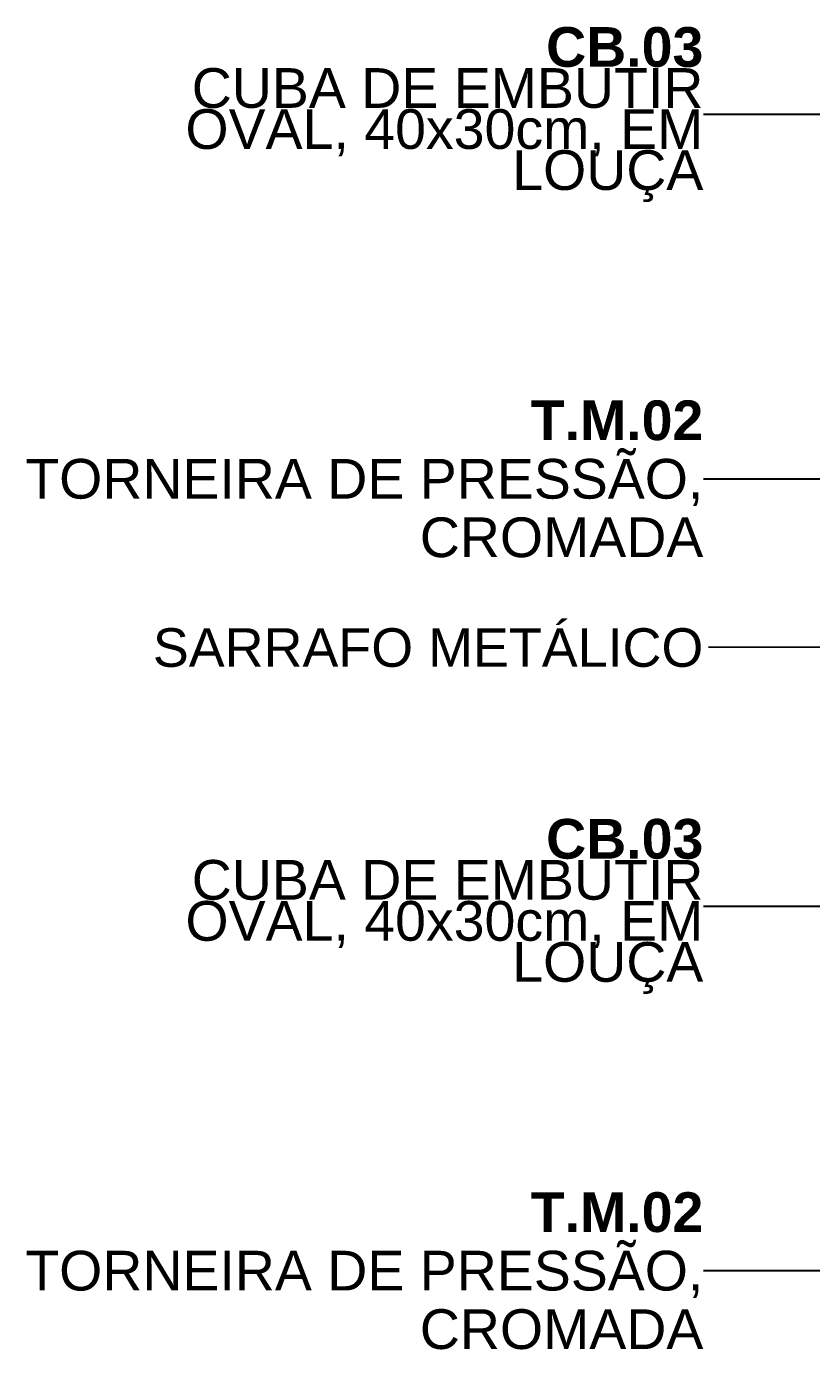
# Model space of a CAD drawing. Header units: metres. Extents: x -1.1 to 45.1, y -1 to 1.8.
# Drawn here: x 21.516 to 22.127, y -0.68 to 0.35 of the extents above; entities that cross this region are included whole.
import ezdxf

# ---------------------------------------------------------------- set-up
doc = ezdxf.new("R2010")
doc.units = ezdxf.units.M
doc.header["$MEASUREMENT"] = 0
doc.layers.add('COTAS DETALHAMENTO.EXEC_Caneta_No__1', color=7, linetype='Continuous', lineweight=40)
doc.layers.add('COTAS DETALHAMENTO.EXEC_Caneta_No__99', color=7, linetype='Continuous', lineweight=20)
doc.layers.add('COTAS DETALHAMENTO.EXEC_Caneta_No__27', color=7, linetype='Continuous', lineweight=0, true_color=0xbd2d17)
doc.styles.add('GENERATED_STYLE_1', font='arial.ttf')
doc.styles.add('GENERATED_STYLE_2', font='arial.ttf')
doc.dimstyles.new('GENERATED_STYLE__20', dxfattribs={"dimtxt": 0.18, "dimasz": 0.03648, "dimexe": 0.18, "dimexo": 0.0625, "dimgap": 0, "dimtad": 0, "dimtih": 1, "dimtoh": 1, "dimdec": 4, "dimzin": 0, "dimdsep": 46, "dimcen": 0.09, "dimadec": 0, "dimazin": 0, "dimtfac": 1, "dimtdec": 4, "dimtmove": 0, "dimatfit": 3, "dimldrblk": 'ARROWHEAD_11', "dimfxl": 0, "dimtolj": 1, "dimtzin": 0, "dimarcsym": 0})

# ---------------------------------------------------------------- blocks, each defined once
blk = doc.blocks.new('ARROWHEAD_11')
at = {"color": 0, "linetype": 'Continuous', "lineweight": 0}
blk.add_line((0, 0), (-1, 0), dxfattribs=at)
at = {"color": 0, "linetype": 'Continuous', "lineweight": 0, "const_width": 0.25, "flags": 128}
blk.add_lwpolyline([(-0.125, 0, 1), (0.125, 0, 1)], format="xyb", close=True, dxfattribs=at)

msp = doc.modelspace()

# ---------------------------------------------------------------- texts
at = {"layer": 'COTAS DETALHAMENTO.EXEC_Caneta_No__1', "color": 7, "linetype": 'Continuous', "lineweight": 40, "width": 0.527588, "attachment_point": 6, "style": 'GENERATED_STYLE_2'}
for s, insert, char_height, line_spacing_factor in [('\\A1;{\\pqr;\\fArial|b1|i0|c0|p0;\\W1.000000;CB.03\\P\\pqr;\\fArial|b0|i0|c0|p0;\\W1.000000;CUBA DE EMBUTIR\\fArial|b0|i0|c0|p0;\\W1.000000; \\fArial|b0|i0|c0|p0;\\W1.000000;OVAL,\\fArial|b0|i0|c0|p0;\\W1.000000; \\fArial|b0|i0|c0|p0;\\W1.000000;40x30cm,\\fArial|b0|i0|c0|p0;\\W1.000000; \\fArial|b0|i0|c0|p0;\\W1.000000;EM LOUÇA}', (22.0425, 0.2814), 0.0309054, 0.619884), ('\\A1;{\\pqr;\\fArial|b1|i0|c0|p0;\\W1.000000;T.M.02\\P\\pqr;\\fArial|b0|i0|c0|p0;\\W1.000000;TORNEIRA DE PRESSÃO, CROMADA}', (22.0425, -0.0022), 0.030905, 0.883579), ('\\A1;{\\pqr;\\fArial|b1|i0|c0|p0;\\W1.000000;CB.03\\P\\pqr;\\fArial|b0|i0|c0|p0;\\W1.000000;CUBA DE EMBUTIR\\fArial|b0|i0|c0|p0;\\W1.000000; \\fArial|b0|i0|c0|p0;\\W1.000000;OVAL,\\fArial|b0|i0|c0|p0;\\W1.000000; \\fArial|b0|i0|c0|p0;\\W1.000000;40x30cm,\\fArial|b0|i0|c0|p0;\\W1.000000; \\fArial|b0|i0|c0|p0;\\W1.000000;EM LOUÇA}', (22.0425, -0.3348), 0.0309054, 0.619884), ('\\A1;{\\pqr;\\fArial|b1|i0|c0|p0;\\W1.000000;T.M.02\\P\\pqr;\\fArial|b0|i0|c0|p0;\\W1.000000;TORNEIRA DE PRESSÃO, CROMADA}', (22.0425, -0.6184), 0.030905, 0.883579)]:
    msp.add_mtext(s, dxfattribs=dict(at, insert=insert, char_height=char_height, line_spacing_factor=line_spacing_factor))
at = {"layer": 'COTAS DETALHAMENTO.EXEC_Caneta_No__99', "color": 7, "linetype": 'Continuous', "lineweight": 20, "insert": (22.0425, -0.1335), "char_height": 0.03, "attachment_point": 6, "style": 'GENERATED_STYLE_1'}
msp.add_mtext('\\A1;{\\pqr;\\fArial|b0|i0|c0|p0;\\W1.000000;SARRAFO METÁLICO}', dxfattribs=at)

# ---------------------------------------------------------------- leaders
at = {"layer": 'COTAS DETALHAMENTO.EXEC_Caneta_No__27', "color": 22, "linetype": 'Continuous', "lineweight": 0, "true_color": 0xbd2d17, "annotation_type": 0, "has_hookline": 1, "hookline_direction": 1}
for points, text_width in [([(22.5147, 0.2247), (22.5147, 0.2814), (22.0425, 0.2814)], 0.3974), ([(22.3063, 0.107), (22.3063, -0.0022), (22.0425, -0.0022)], 0.5225), ([(22.4774, -0.1903), (22.4774, -0.1335), (22.0465, -0.1331)], 0.4243), ([(22.5147, -0.3915), (22.5147, -0.3348), (22.0425, -0.3348)], 0.3974), ([(22.3063, -0.5092), (22.3063, -0.6184), (22.0425, -0.6184)], 0.5225)]:
    msp.add_leader(points, dimstyle='GENERATED_STYLE__20', dxfattribs=dict(at, text_width=text_width))

doc.saveas('drawing.dxf')
